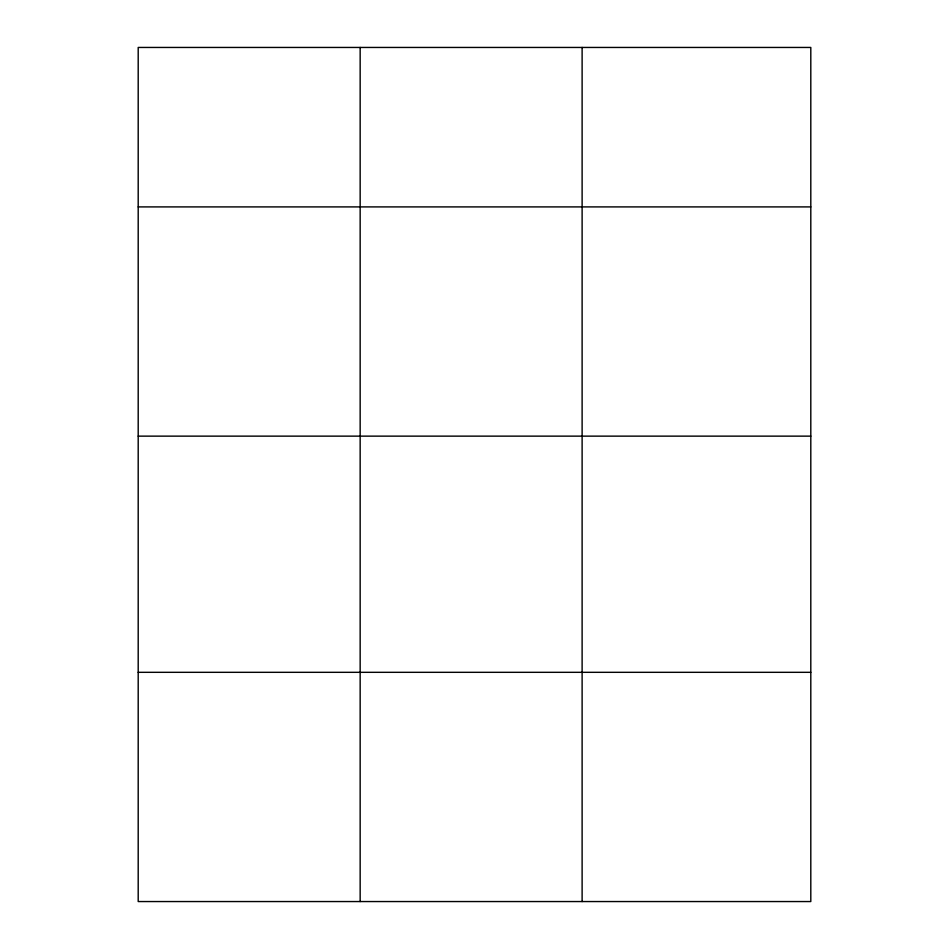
<?xml version="1.0" encoding="UTF-8"?>
<svg xmlns="http://www.w3.org/2000/svg" width="949" height="949" viewBox="0 0 949 949"><rect width="100%" height="100%" fill="white"/><g stroke="black" fill="none" stroke-linecap="round" stroke-linejoin="round"><path stroke-width="1.42" d="M810.802 436.137L810.802 47.45L138.198 47.45L138.198 901.55L810.802 901.55L810.802 436.137L138.198 436.137M138.198 206.906L810.802 206.906M138.198 672.319L810.802 672.319M582.117 47.45L582.117 901.55M360.157 47.45L360.157 901.55"/></g></svg>
